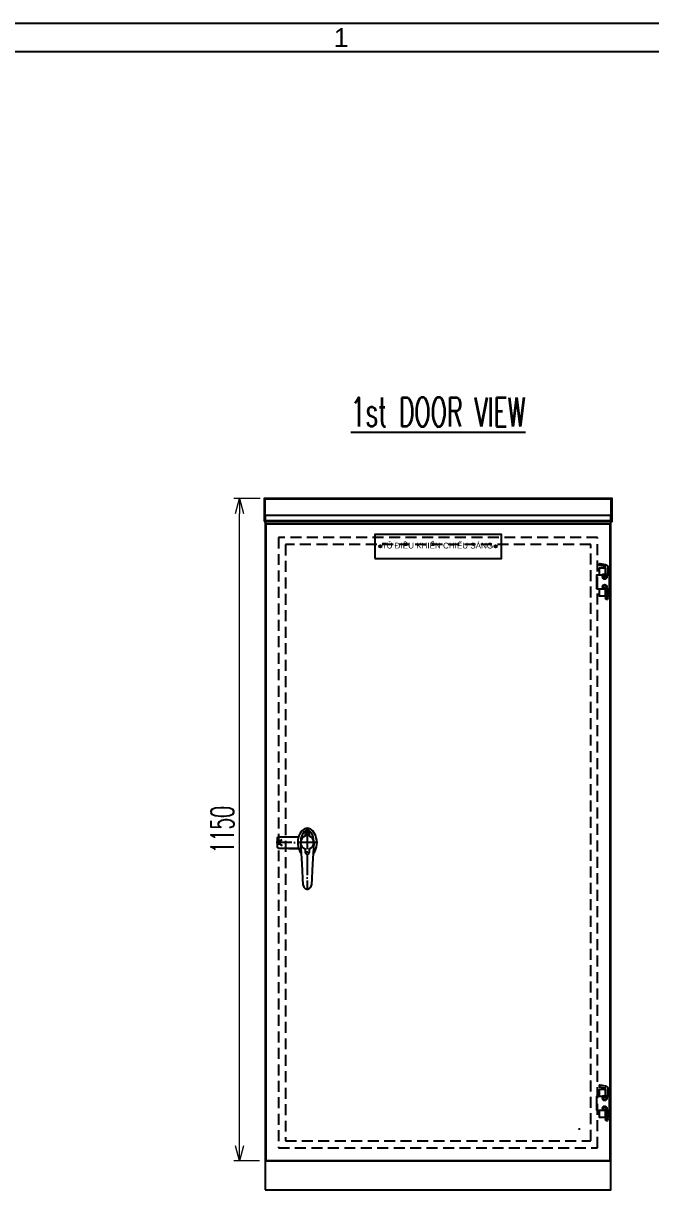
# Model space of a CAD drawing. Header units: millimetres. Extents: x -208796 to -83323, y 30910 to 103951.
# Drawn here: x -102827 to -101738, y 39275 to 41305 of the extents above; entities that cross this region are included whole.
import ezdxf
from ezdxf.enums import TextEntityAlignment as Align

# ---------------------------------------------------------------- set-up
doc = ezdxf.new("R2010")
doc.units = ezdxf.units.MM
doc.header["$LTSCALE"] = 3
doc.linetypes.add('ACAD_ISO04W100', pattern=[30, 24, -3, 0, -3])
doc.linetypes.add('HIDDEN', pattern=[9.525, 6.35, -3.175])
for name, color, linetype in [('@.TEXT', 7, 'Continuous'), ('@.VISIBLE', 7, 'Continuous'), ('centerline', 6, 'ACAD_ISO04W100'), ('dim', 7, 'Continuous'), ('EQUIPMENT', 4, 'Continuous'), ('equipments', 2, 'Continuous')]:
    doc.layers.add(name, color=color, linetype=linetype)
doc.styles.add('Ann_w01', font='romans.shx', dxfattribs={"width": 0.6, "bigfont": 'chineset.shx'})
doc.styles.add('Arial', font='arial.ttf')
doc.dimstyles.new('Dim 01_SC20', dxfattribs={"dimscale": 20, "dimtxt": 2, "dimasz": 1.3, "dimexe": 0.5, "dimexo": 0.5, "dimgap": 0.5, "dimtad": 1, "dimdec": 1, "dimzin": 12, "dimdsep": 46, "dimtxsty": 'Ann_w01', "dimblk": 'OPEN30', "dimcen": 1.5, "dimclrd": 6, "dimclre": 6, "dimclrt": 3, "dimadec": 1, "dimazin": 3, "dimtm": 1e-09, "dimtfac": 1, "dimtdec": 1, "dimtix": 1, "dimtmove": 0, "dimatfit": 3, "dimldrblk": 'OPEN30', "dimfxl": 0, "dimtolj": 1, "dimlwd": 20, "dimlwe": 20, "dimarcsym": 0})

# ---------------------------------------------------------------- blocks, each defined once
blk = doc.blocks.new('KHUNG BAN VE (Made by Tung)')
at = {"layer": '@.VISIBLE', "color": 8}
for points in [[(0, 0), (297, 0), (297, 210), (0, 210)], [(3, 3), (294, 3), (294, 207), (3, 207)]]:
    blk.add_lwpolyline(points, close=True, dxfattribs=at)
at = {"layer": '@.TEXT', "color": 1, "style": 'Arial'}
blk.add_text('1', height=2, dxfattribs=at).set_placement((39.375, 208.5), align=Align.MIDDLE_CENTER)
for tag, height, p in [('DESIGNER_NAME', 2, (38, 15.5)), ('PROJECT_CODE', 2, (258.5, 15.5)), ('SCALE', 2, (289, 15.5)), ('APPROVED_NAME', 2, (38, 10.5)), ('CUSTOMER_NAME', 2, (258.5, 10.5)), ('PAGE', 2, (289, 10.5)), ('DRAWING_NAME', 4, (173, 8)), ('TOTAL', 2, (289, 5.5))]:
    blk.add_attdef(tag, text='', height=height, dxfattribs=at).set_placement(p, align=Align.MIDDLE_CENTER)
blk = doc.blocks.new('HL036-1 Front')
at = {"layer": 'EQUIPMENT', "linetype": 'Continuous'}
for points in [[(4.7, 24), (-6.8, 24), (-6.8, 12.5)], [(4.7, 12.5), (4.7, 25.5), (4.5, 25.9), (4.2, 26.3), (3.8, 26.5), (-6, 28.2), (-5.7, 30.1), (-5.3, 32.1), (-6, 28.2)], [(-5.3, 32.1), (4.5, 30.4), (5.9, 29.9), (7, 29.2), (7.9, 28.1), (8.4, 26.8), (8.6, 25.5), (8.6, 12.5)], [(8.6, 24), (9.7, 24), (9.7, 12.6), (-1, 12.6), (-1, 12.5)], [(4.6, 24), (4.6, 12.6)], [(-6.8, -12.5), (-6.8, -24), (4.7, -24)], [(8.6, -24), (9.7, -24), (9.7, -12.6), (-1, -12.6), (-1, -12.5)], [(4.6, -24), (4.6, -12.6)], [(4.7, -12.5), (4.7, -24.5), (8.6, -24.5), (8.6, -12.5)], [(8.7, -24), (8.7, -12.6)], [(8.6, -27.5), (8.6, -25.2), (4.7, -25.2), (4.7, -27.5)], [(5.2, -24.5), (5.2, -24.5)], [(5.2, -25.1), (5.2, -25.2)], [(8.1, -24.5), (8.1, -24.5)], [(8.1, -25.1), (8.1, -25.2)]]:
    blk.add_lwpolyline(points, dxfattribs=at)
at = {"layer": 'EQUIPMENT', "color": 8, "linetype": 'Continuous'}
blk.add_lwpolyline([(-10.8, -12.5), (-10.8, 12.5), (10.8, 12.5), (10.8, -12.5)], close=True, dxfattribs=at)
at = {"layer": 'EQUIPMENT', "linetype": 'Continuous'}
for points in [[(4.3, -24.5), (9, -24.5), (9, -25.1), (4.3, -25.1)], [(5.6, -30.5), (4.7, -27.5), (8.6, -27.5), (7.7, -30.5)]]:
    blk.add_lwpolyline(points, close=True, dxfattribs=at)
at = {"layer": 'EQUIPMENT', "color": 8, "linetype": 'Continuous'}
for centre, radius in [((3.2, 8.5), 3.75), ((3.2, 8.5), 2.25), ((3.2, -8.5), 3.75), ((3.2, -8.5), 2.25)]:
    blk.add_circle(centre, radius, dxfattribs=at)
blk = doc.blocks.new('MS308-2-1 Front')
at = {"layer": 'centerline', "ltscale": 0.5}
for points in [[(0, 24.5), (0, -82.7)], [(18.3, 0), (-54, 0)]]:
    blk.add_lwpolyline(points, dxfattribs=at)
at = {"layer": 'EQUIPMENT'}
for p, q in [((-52, 7.5), (-51.9, 8.5)), ((-52, -7.5), (-52, 7.5)), ((-52, 0), (-43.9, 5.3)), ((-51.9, 8.5), (-51.3, 9.2)), ((-51.3, 9.2), (-50.5, 9.8)), ((-50.5, 9.8), (-49.6, 9.9)), ((-49.6, 9.9), (-15.1, 9.9)), ((-52, 0), (-43.9, -5.3)), ((-51.9, -8.5), (-52, -7.5)), ((-51.3, -9.3), (-51.9, -8.5)), ((-50.5, -9.8), (-51.3, -9.3)), ((-49.6, -10.1), (-50.5, -9.8)), ((-15.1, -10.1), (-49.6, -10.1)), ((-10.4, -17.5), (-10.4, -17.5))]:
    blk.add_line(p, q, dxfattribs=at)
for points in [[(11.4, -0.1), (11.3, 3.2), (10.9, 6.3), (10.3, 9.3), (9.5, 12), (8.4, 14.5), (7.2, 16.7), (5.7, 18.5), (4.1, 20), (2.5, 20.8), (0.8, 21.3), (-1, 21.3), (-2.7, 20.8), (-4.2, 20), (-5.8, 18.5), (-7.3, 16.7), (-8.5, 14.5), (-9.6, 12), (-10.4, 9.3), (-11, 6.3), (-11.4, 3.2), (-11.5, -0.1)], [(-37.1, 9.9), (-37, 9.9)], [(-32, 9.9), (-32, 9.9)], [(-32.2, -10.1), (-32.2, -10.1)], [(-31.8, -10.1), (-15.1, -10.1)], [(-7, -74), (-9.1, -36.7), (-11.5, -0.1)], [(11.4, -0.1), (9, -36.7), (7, -74)], [(-7, -74), (-6.8, -75.8), (-6.1, -77.4), (-5, -78.7), (-3.6, -79.8), (-2.1, -80.4), (0, -80.7)], [(0, -80.7), (1.9, -80.4), (3.5, -79.8), (4.8, -78.7), (5.9, -77.4), (6.7, -75.8), (7, -74)]]:
    blk.add_lwpolyline(points, dxfattribs=at)
at = {"layer": 'EQUIPMENT', "color": 8}
blk.add_lwpolyline([(3.8, 10.9), (3.8, 16.2, 1), (-3.8, 16.2), (-3.8, 10.9, 0.712879), (-3.8, -10.9), (-3.8, -16.2, 1), (3.8, -16.2), (3.8, -10.9, 0.712879)], format="xyb", close=True, dxfattribs=at)
at = {"layer": 'EQUIPMENT'}
blk.add_ellipse((0, 0), major_axis=(0, 25), ratio=0.66, start_param=3.799731, end_param=8.756524, dxfattribs=at)
blk = doc.blocks.new('_Open30')
at = {"color": 0, "linetype": 'ByBlock', "lineweight": -2}
for p, q in [((-1, 0.268), (0, 0)), ((0, 0), (-1, -0.268)), ((0, 0), (-1, 0))]:
    blk.add_line(p, q, dxfattribs=at)
blk = doc.blocks.new('*D179')
at = {"layer": '@.VISIBLE', "color": 6, "lineweight": 20}
for p, q in [((-102416, 40480.4), (-102461.5, 40480.4)), ((-102451.5, 39356.4), (-102451.5, 40454.4)), ((-102417, 39330.4), (-102461.5, 39330.4))]:
    blk.add_line(p, q, dxfattribs=at)
at = {"layer": 'Defpoints', "color": 0}
for p in [(-102451.5, 40480.4), (-102406, 40480.4), (-102407, 39330.4)]:
    blk.add_point(p, dxfattribs=at)
at = {"layer": '@.VISIBLE', "color": 6, "lineweight": 20, "xscale": 26, "yscale": 26, "zscale": 26}
for p, rotation in [((-102451.5, 40480.4), 90), ((-102451.5, 39330.4), 270)]:
    blk.add_blockref('_Open30', p, dxfattribs=dict(at, rotation=rotation))
at = {"layer": '@.VISIBLE', "color": 3, "insert": (-102481.5, 39905.4), "char_height": 40, "attachment_point": 5, "rotation": 90, "style": 'Ann_w01'}
blk.add_mtext('\\A1;1150', dxfattribs=at)

msp = doc.modelspace()

# ---------------------------------------------------------------- linework, layer by layer
at = {"layer": '@.VISIBLE'}
msp.add_line((-101860.98, 39385.41), (-101862.98, 39385.41), dxfattribs=at)
at = {"layer": '@.VISIBLE', "color": 1}
for points in [[(-102408.98, 40440.41), (-101804.98, 40440.41), (-101804.98, 40480.41), (-102408.98, 40480.41)], [(-102407.48, 40441.91), (-101806.48, 40441.91), (-101806.48, 40478.91), (-102407.48, 40478.91)]]:
    msp.add_lwpolyline(points, close=True, dxfattribs=at)
at = {"layer": '@.VISIBLE'}
for points in [[(-102406.98, 39330.41), (-101806.98, 39330.41), (-101806.98, 40450.41), (-102406.98, 40450.41)], [(-102216.98, 40375.91), (-101996.98, 40375.91), (-101996.98, 40417.91), (-102216.98, 40417.91)]]:
    msp.add_lwpolyline(points, close=True, dxfattribs=at)
at = {"layer": '@.VISIBLE', "color": 4}
msp.add_lwpolyline([(-102405.98, 39330.41), (-101807.98, 39330.41), (-101807.98, 40435.41), (-102405.98, 40435.41)], close=True, dxfattribs=at)
at = {"layer": '@.VISIBLE', "color": 8, "linetype": 'HIDDEN'}
for points in [[(-102383.98, 39353.41), (-101829.98, 39353.41), (-101829.98, 40412.41), (-102383.98, 40412.41)], [(-102371.98, 39365.41), (-101841.98, 39365.41), (-101841.98, 40400.41), (-102371.98, 40400.41)]]:
    msp.add_lwpolyline(points, close=True, dxfattribs=at)
at = {"layer": '@.VISIBLE'}
msp.add_lwpolyline([(-101861.98, 39386.41), (-101861.98, 39384.41)], dxfattribs=at)
at = {"layer": '@.VISIBLE', "color": 5}
msp.add_lwpolyline([(-102406.98, 39280.41), (-101806.98, 39280.41), (-101806.98, 39330.41), (-102406.98, 39330.41)], close=True, dxfattribs=at)
at = {"layer": '@.VISIBLE'}
for centre in [(-102206.98, 40396.91), (-102006.98, 40396.91)]:
    msp.add_circle(centre, 2, dxfattribs=at)

# ---------------------------------------------------------------- block references
at = {"layer": '@.VISIBLE', "xscale": 16.5, "yscale": 16.5, "zscale": 16.5}
msp.add_blockref('KHUNG BAN VE (Made by Tung)', (-102924.88, 37839.83), dxfattribs=at)
at = {"layer": 'equipments'}
for name, p in [('HL036-1 Front', (-101820.77, 40335.41)), ('MS308-2-1 Front', (-102333.98, 39882.91)), ('HL036-1 Front', (-101820.77, 39430.41))]:
    msp.add_blockref(name, p, dxfattribs=at)

# ---------------------------------------------------------------- texts
at = {"layer": '@.VISIBLE', "insert": (-102108.05, 40398.36), "char_height": 10, "attachment_point": 5, "style": 'Arial'}
msp.add_mtext_dynamic_manual_height_columns('{\\fArial|b0|i0|c163|p34;TỦ ĐIỀU KHIỂN CHIẾU SÁNG }', width=187.0575, gutter_width=99.2, heights=[0], dxfattribs=at)
at = {"layer": 'dim', "color": 2, "insert": (-102106.98, 40630.41), "char_height": 50, "attachment_point": 5, "style": 'Ann_w01'}
msp.add_mtext('\\A1;{\\L1st DOOR VIEW}', dxfattribs=at)

# ---------------------------------------------------------------- dimensions: what is measured, and where the dimension line sits
at = {"layer": '@.VISIBLE'}
dim = msp.add_linear_dim(base=(-102451.47, 40480.41), p1=(-102406.98, 39330.41), p2=(-102405.98, 40480.41), angle=90, dimstyle='Dim 01_SC20', dxfattribs=at)
dim.commit()
dim.dimension.update_dxf_attribs({"geometry": '*D179', "text_midpoint": (-102481.47, 39905.41)})

doc.saveas('drawing.dxf')
